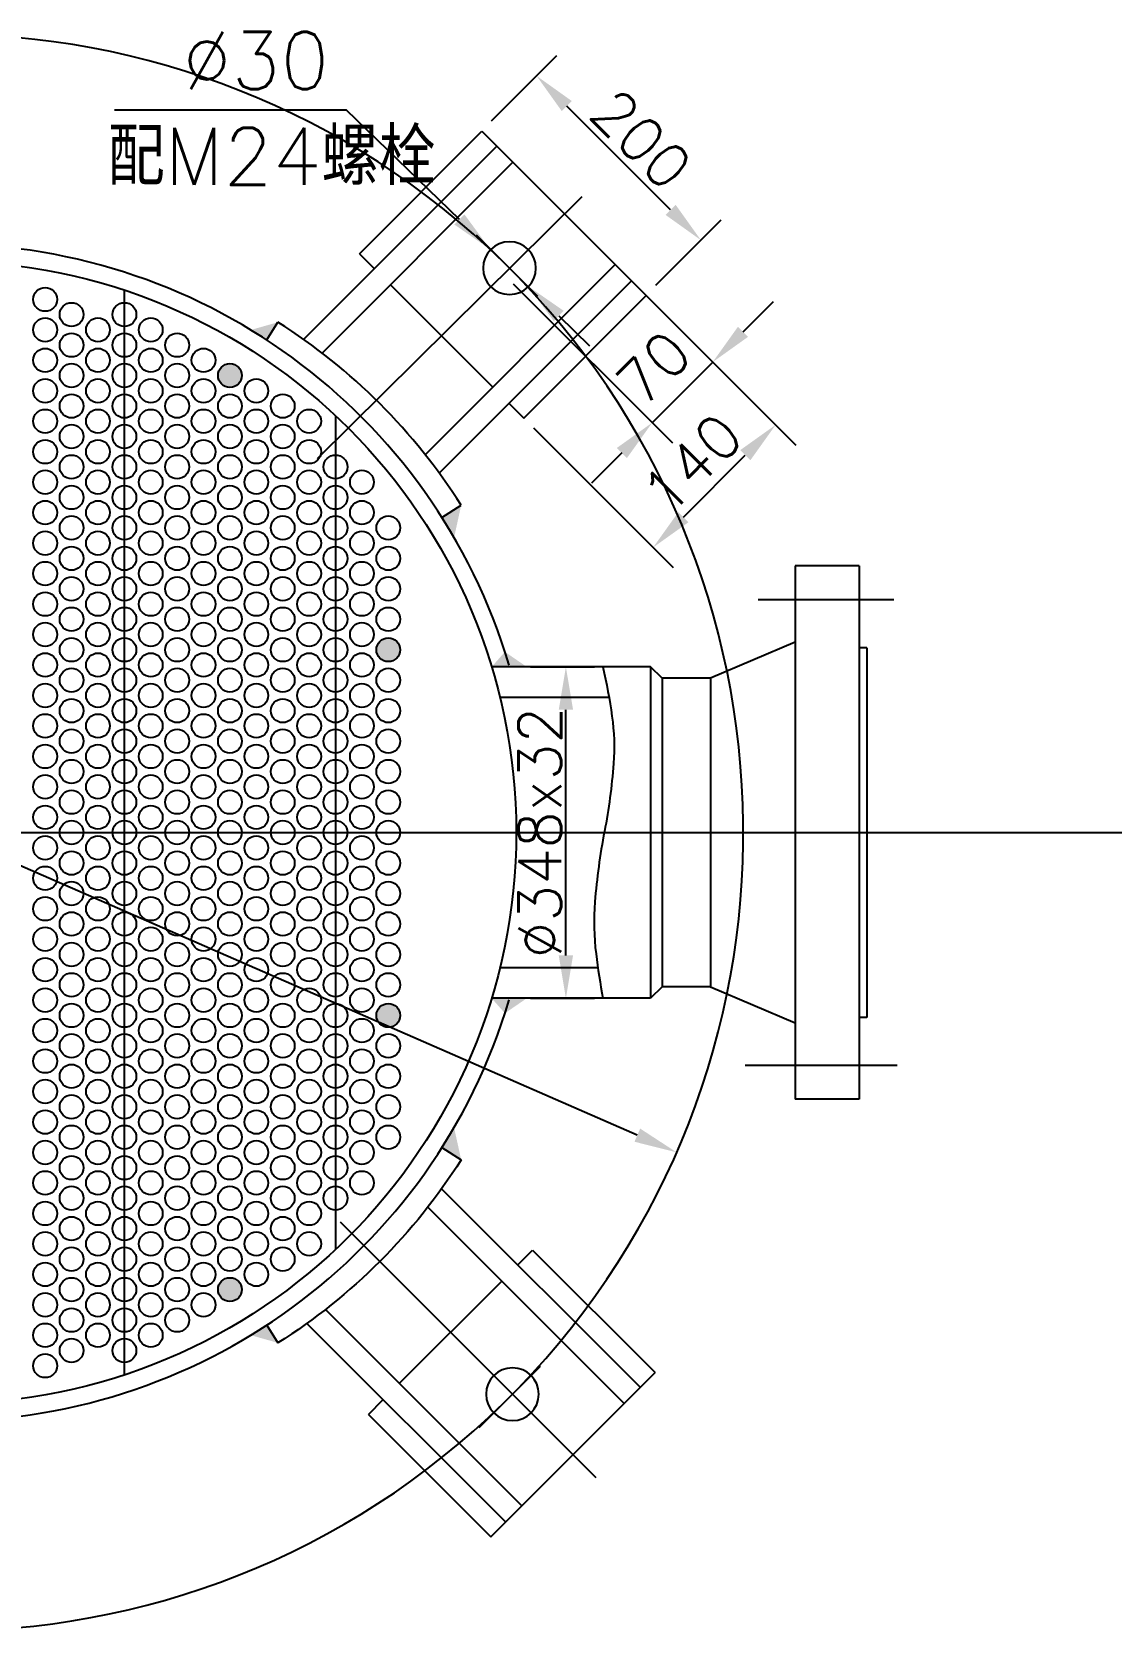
# Model space of a CAD drawing. Extents: x 49444 to 186345, y 41039 to 59803.
# Drawn here: x 79864 to 80997, y 47663 to 49342 of the extents above; entities that cross this region are included whole.
import ezdxf

# ---------------------------------------------------------------- set-up
doc = ezdxf.new("R2010")
doc.units = 0
doc.header["$LTSCALE"] = 60
doc.header["$MEASUREMENT"] = 0
doc.header["$PDMODE"] = 3
doc.header["$PDSIZE"] = 0.001
doc.layers.get('0').update_dxf_attribs({"linetype": 'CONTINUOUS'})
doc.layers.get('DEFPOINTS').update_dxf_attribs({"linetype": 'CONTINUOUS'})
doc.styles.get("Standard").update_dxf_attribs({"font": 'txt.shx', "bigfont": 'hztxt.shx'})
doc.dimstyles.get("Standard").update_dxf_attribs({"dimtxt": 0.18, "dimasz": 0.18, "dimexe": 0.18, "dimexo": 0.0625, "dimgap": 0.09, "dimtad": 0, "dimtih": 1, "dimtoh": 1, "dimdec": 4, "dimzin": 0, "dimdsep": 46, "dimtxsty": 'Standard', "dimcen": 0.09, "dimadec": 0, "dimazin": 0, "dimtfac": 1, "dimtdec": 4, "dimtofl": 0, "dimtmove": 0, "dimatfit": 3, "dimfxl": 0, "dimtolj": 1, "dimtzin": 0, "dimarcsym": 0})
doc.dimstyles.new('STANDARD$0', dxfattribs={"dimtxt": 3, "dimasz": 3, "dimexe": 2, "dimexo": 1, "dimgap": 0.5, "dimtad": 1, "dimdec": 0, "dimzin": 0, "dimdsep": 46, "dimtxsty": 'Standard', "dimcen": 1, "dimclrd": 256, "dimclre": 256, "dimclrt": 256, "dimadec": 0, "dimazin": 0, "dimtfac": 1.5, "dimtdec": 3, "dimtix": 1, "dimtmove": 0, "dimatfit": 2, "dimfxl": 0, "dimtolj": 1, "dimarcsym": 0})

# ---------------------------------------------------------------- blocks, each defined once
blk = doc.blocks.new('*D51')
at = {"lineweight": -2}
for p, q in [((80387.4, 48675.2), (80454.6, 48675.2)), ((80424.6, 48372.2), (80424.6, 48630.2)), ((80387.4, 48327.2), (80454.6, 48327.2))]:
    blk.add_line(p, q, dxfattribs=at)
for points in [[(80417.1, 48630.2), (80432.1, 48630.2), (80424.6, 48675.2)], [(80417.1, 48372.2), (80432.1, 48372.2), (80424.6, 48327.2)]]:
    blk.add_solid(points)
at = {"layer": 'DEFPOINTS', "color": 0}
for p in [(80372.4, 48675.2), (80424.6, 48675.2), (80372.4, 48327.2)]:
    blk.add_point(p, dxfattribs=at)
at = {"insert": (80397.3, 48501.2), "char_height": 45, "attachment_point": 5, "rotation": 90}
blk.add_mtext('\\A1;%%c348x32', dxfattribs=at)
blk = doc.blocks.new('*D38')
at = {"lineweight": -2}
for p, q in [((80432.9, 49141.3), (80600, 48974.2)), ((80369.2, 49077.7), (80536.4, 48910.5)), ((80610.6, 49027.2), (80642.5, 49059)), ((80515.2, 48931.7), (80578.8, 48995.4)), ((80483.4, 48899.9), (80451.5, 48868.1))]:
    blk.add_line(p, q, dxfattribs=at)
for points in [[(80605.3, 49032.5), (80615.9, 49021.9), (80578.8, 48995.4)], [(80478.1, 48905.2), (80488.7, 48894.6), (80515.2, 48931.7)]]:
    blk.add_solid(points)
at = {"layer": 'DEFPOINTS', "color": 0}
for p in [(80422.3, 49151.9), (80358.6, 49088.3), (80578.8, 48995.4)]:
    blk.add_point(p, dxfattribs=at)
at = {"insert": (80516.7, 48989.1), "char_height": 45, "attachment_point": 5, "rotation": 45}
blk.add_mtext('\\A1;70', dxfattribs=at)
blk = doc.blocks.new('*D37')
at = {"lineweight": -2}
for p, q in [((80519.1, 49055.1), (80666, 48908.2)), ((80390.5, 48926.4), (80537.4, 48779.5)), ((80548, 48832.5), (80613, 48897.6))]:
    blk.add_line(p, q, dxfattribs=at)
for points in [[(80607.7, 48902.9), (80618.3, 48892.3), (80644.8, 48929.4)], [(80542.7, 48837.8), (80553.3, 48827.2), (80516.2, 48800.7)]]:
    blk.add_solid(points)
at = {"layer": 'DEFPOINTS', "color": 0}
for p in [(80508.5, 49065.7), (80379.9, 48937), (80644.8, 48929.4)]:
    blk.add_point(p, dxfattribs=at)
at = {"insert": (80557.1, 48888.8), "char_height": 45, "attachment_point": 5, "rotation": 45}
blk.add_mtext('\\A1;140', dxfattribs=at)
blk = doc.blocks.new('*D65')
at = {"lineweight": -2}
for p, q in [((80346.6, 49248.8), (80415, 49317.2)), ((80534.5, 49155.3), (80425.6, 49264.2)), ((80519.1, 49076.3), (80587.6, 49144.7))]:
    blk.add_line(p, q, dxfattribs=at)
for points in [[(80430.9, 49269.5), (80420.3, 49258.9), (80393.8, 49296)], [(80539.8, 49160.6), (80529.2, 49150), (80566.3, 49123.5)]]:
    blk.add_solid(points)
at = {"layer": 'DEFPOINTS', "color": 0}
for p in [(80393.8, 49296), (80336, 49238.2), (80508.5, 49065.7)]:
    blk.add_point(p, dxfattribs=at)
at = {"insert": (80503.7, 49229.3), "char_height": 45, "attachment_point": 5, "rotation": 315}
blk.add_mtext('\\A1;200', dxfattribs=at)
blk = doc.blocks.new('*D50')
at = {"color": 0, "lineweight": -2}
for p, q in [((79045.3, 48818.8), (79061, 48812)), ((80499.6, 48183.4), (79164.8, 48766.6))]:
    blk.add_line(p, q, dxfattribs=at)
at = {"color": 0}
for points in [[(79048.3, 48825.7), (79042.3, 48812), (79004, 48836.9)], [(80502.6, 48190.3), (80496.6, 48176.5), (80540.8, 48165.4)]]:
    blk.add_solid(points, dxfattribs=at)
at = {"layer": 'DEFPOINTS', "color": 0}
for p in [(79004, 48836.9), (80540.8, 48165.4)]:
    blk.add_point(p, dxfattribs=at)
at = {"color": 0, "insert": (79112.9, 48789.3), "char_height": 45, "attachment_point": 5, "rotation": 336.398}
blk.add_mtext('\\A1;%%c1713', dxfattribs=at)

msp = doc.modelspace()

# ---------------------------------------------------------------- hatches: boundary and pattern name
for points in [[(80059.34366, 48981.229023, 1), (80084.342402, 48981.229023, 1)], [(80059.34366, 48021.215827, -1), (80084.342402, 48021.215827, -1)]]:
    msp.add_hatch(color=256).paths.add_polyline_path(points)
h = msp.add_hatch(color=256)
h.paths.add_polyline_path([(80225.62125, 48309.221881, -1), (80250.619991, 48309.221881, -1)])
h.paths.add_polyline_path([(80225.62125, 48693.225693, -1), (80250.619991, 48693.225693, -1)])

# ---------------------------------------------------------------- linework, layer by layer
for p, q in [((80194.392157, 49259.980227), (79950.553855, 49259.980227)), ((80312.75554, 49145.187362), (80194.392157, 49259.980227)), ((80163.712327, 48894.041598), (80441.773636, 49169.385607)), ((80330.544878, 49128.861224), (80394.676416, 49064.729687)), ((79960.991165, 47931.618638), (79960.991165, 49070.826212)), ((80417.035885, 49043.833394), (80449.305249, 49012.469592)), ((80182.694688, 48939.03982), (80182.694688, 48063.405029)), ((80665.424144, 48781.222425), (80665.424144, 48221.222425)), ((80732.424144, 48781.222425), (80665.424144, 48781.222425)), ((80732.424144, 48781.222425), (80732.424144, 48221.222425)), ((80768.791517, 48745.722425), (80626.539941, 48745.722425)), ((80740.424144, 48695.406577), (80732.424144, 48695.406577)), ((80740.424144, 48695.406577), (80740.424144, 48307.038272)), ((80513.502748, 48675.222425), (80346.645345, 48675.222425)), ((80525.543637, 48663.222425), (80513.502748, 48675.222425)), ((80513.502748, 48675.222425), (80513.502748, 48327.222425)), ((80576.424144, 48663.222425), (80525.543637, 48663.222425)), ((80525.543637, 48663.222425), (80525.543637, 48339.222425)), ((80469.88841, 48643.222425), (80355.383823, 48643.222425)), ((78883.634574, 48501.222425), (80755.093562, 48501.222425)), ((80740.093562, 48501.222425), (81022.710604, 48501.222425)), ((80458.153382, 48359.222425), (80355.383823, 48359.222425)), ((80525.543637, 48339.222425), (80513.502748, 48327.222425)), ((80576.424144, 48339.222425), (80525.543637, 48339.222425)), ((80513.502748, 48327.222425), (80346.645345, 48327.222425)), ((80740.424144, 48307.038272), (80732.424144, 48307.038272)), ((80772.261052, 48256.722425), (80612.661801, 48256.722425)), ((80732.424144, 48221.222425), (80665.424144, 48221.222425)), ((80187.478132, 48092.31203), (80455.942164, 47823.847998)), ((80333.622886, 47876.497977), (80397.754423, 47940.629514))]:
    msp.add_line(p, q)
for points in [[(80207.816653, 49109.05901), (80336.483983, 49237.72634)], [(80336.483983, 49237.72634), (80509.018033, 49065.192275)], [(80149.120128, 49019.249784), (80352.040333, 49222.16999)], [(80168.642552, 49004.831078), (80369.010898, 49205.199425)], [(80207.816653, 49109.05901), (80223.373003, 49093.50266)], [(80276.895483, 48898.123553), (80476.491133, 49097.71919)], [(80240.343568, 49076.532095), (80347.823803, 48969.05186)], [(80291.563887, 48878.850829), (80493.461683, 49080.748625)], [(80380.350718, 48936.524945), (80509.018033, 49065.192275)], [(80110.479581, 49018.570174), (80122.301777, 49037.231788)], [(80364.794368, 48952.081295), (80380.350718, 48936.524945)], [(80294.372942, 48832.129693), (80314.641002, 48844.982938)], [(80665.424144, 48701.222425), (80576.424144, 48663.222425), (80576.424144, 48339.222425), (80665.424144, 48301.222425)], [(80294.372942, 48170.315156), (80314.641002, 48157.461911)], [(80294.109075, 48127.102459), (80502.807838, 47918.403695)], [(80279.560933, 48107.709449), (80485.837273, 47901.43313)], [(80374.140508, 48047.071025), (80389.696858, 48062.627375)], [(80389.696858, 48062.627375), (80518.364173, 47933.960045)], [(80249.689708, 47922.620225), (80357.169943, 48030.10046)], [(80172.053575, 48000.256358), (80378.357038, 47793.952895)], [(80110.479581, 47983.874675), (80122.301777, 47965.213061)], [(80152.651805, 47985.716991), (80361.386473, 47776.982345)], [(80345.830123, 47761.425995), (80518.364173, 47933.960045)], [(80217.162793, 47890.09331), (80232.719143, 47905.64966)], [(80217.162793, 47890.09331), (80345.830123, 47761.425995)]]:
    msp.add_lwpolyline(points)
for points in [[(80393.089611, 49094.026579, 1), (80337.669471, 49094.026579, 1)], [(80396.167618, 47911.33262, 1), (80340.747478, 47911.33262, 1)]]:
    msp.add_lwpolyline(points, format="xyb", close=True)
for points in [[(80314.641002, 48844.982923, 0.110685), (80122.301777, 49037.231788, 1.006105)], [(80463.526464, 48675.222425, -0.0206177667), (80472.964714, 48623.537365, -0.0534693453), (80474.589425, 48573.646788, -0.0292349507), (80465.064486, 48502.310317, 0.0282279367), (80455.051674, 48428.453233, 0.0499285428), (80456.225824, 48373.76488, 0.0169246297), (80463.502377, 48327.222425)], [(80314.641002, 48157.461926, -0.110685), (80122.301777, 47965.213061, -1.006105)]]:
    msp.add_lwpolyline(points, format="xyb")
for centre, radius in [((79772.424133, 48501.222425), 600.005), ((79877.851112, 49061.229564), 12.499371), ((79905.562717, 49045.227528), 12.499371), ((79960.991165, 49045.227528), 12.499371), ((79877.851112, 49029.227797), 12.499371), ((79933.276836, 49029.227797), 12.499371), ((79988.702769, 49029.227797), 12.499371), ((79905.562717, 49013.228066), 12.499371), ((79960.991165, 49013.228066), 12.499371), ((80016.417098, 49013.228066), 12.499371), ((79877.851112, 48997.228544), 12.499371), ((79933.276836, 48997.228544), 12.499371), ((79988.702769, 48997.228544), 12.499371), ((80044.128702, 48997.228544), 12.499371), ((79905.562717, 48981.229023), 12.499371), ((79960.991165, 48981.229023), 12.499371), ((80016.417098, 48981.229023), 12.499371), ((80071.843031, 48981.229023), 12.499371), ((79877.851112, 48965.226777), 12.499371), ((79933.276836, 48965.226777), 12.499371), ((79988.702769, 48965.226777), 12.499371), ((80044.128702, 48965.226777), 12.499371), ((80099.554635, 48965.226777), 12.499371), ((79905.562717, 48949.227046), 12.499371), ((79960.991165, 48949.227046), 12.499371), ((80016.417098, 48949.227046), 12.499371), ((80071.843031, 48949.227046), 12.499371), ((80127.268964, 48949.227046), 12.499371), ((79877.851112, 48933.227525), 12.499371), ((79933.276836, 48933.227525), 12.499371), ((79988.702769, 48933.227525), 12.499371), ((80044.128702, 48933.227525), 12.499371), ((80099.554635, 48933.227525), 12.499371), ((80154.980568, 48933.227525), 12.499371), ((79905.562717, 48917.228003), 12.499371), ((79960.991165, 48917.228003), 12.499371), ((80016.417098, 48917.228003), 12.499371), ((80071.843031, 48917.228003), 12.499371), ((80127.268964, 48917.228003), 12.499371), ((79877.851112, 48901.228272), 12.499371), ((79933.276836, 48901.228272), 12.499371), ((79988.702769, 48901.228272), 12.499371), ((80044.128702, 48901.228272), 12.499371), ((80099.554635, 48901.228272), 12.499371), ((80154.980568, 48901.228272), 12.499371), ((79905.562717, 48885.226236), 12.499371), ((79960.991165, 48885.226236), 12.499371), ((80016.417098, 48885.226236), 12.499371), ((80071.843031, 48885.226236), 12.499371), ((80127.268964, 48885.226236), 12.499371), ((80182.694688, 48885.226236), 12.499371), ((79877.851112, 48869.226505), 12.499371), ((79933.276836, 48869.226505), 12.499371), ((79988.702769, 48869.226505), 12.499371), ((80044.128702, 48869.226505), 12.499371), ((80099.554635, 48869.226505), 12.499371), ((80154.980568, 48869.226505), 12.499371), ((80210.409016, 48869.226505), 12.499371), ((79905.562717, 48853.226774), 12.499371), ((79960.991165, 48853.226774), 12.499371), ((80016.417098, 48853.226774), 12.499371), ((80071.843031, 48853.226774), 12.499371), ((80127.268964, 48853.226774), 12.499371), ((80182.694688, 48853.226774), 12.499371), ((79877.851112, 48837.227253), 12.499371), ((79933.276836, 48837.227253), 12.499371), ((79988.702769, 48837.227253), 12.499371), ((80044.128702, 48837.227253), 12.499371), ((80099.554635, 48837.227253), 12.499371), ((80154.980568, 48837.227253), 12.499371), ((80210.409016, 48837.227253), 12.499371), ((79905.562717, 48821.227732), 12.499371), ((79960.991165, 48821.227732), 12.499371), ((80016.417098, 48821.227732), 12.499371), ((80071.843031, 48821.227732), 12.499371), ((80127.268964, 48821.227732), 12.499371), ((80182.694688, 48821.227732), 12.499371), ((80238.120621, 48821.227732), 12.499371), ((79877.851112, 48805.225486), 12.499371), ((79933.276836, 48805.225486), 12.499371), ((79988.702769, 48805.225486), 12.499371), ((80044.128702, 48805.225486), 12.499371), ((80099.554635, 48805.225486), 12.499371), ((80154.980568, 48805.225486), 12.499371), ((80210.409016, 48805.225486), 12.499371), ((79905.562717, 48789.225755), 12.499371), ((79960.991165, 48789.225755), 12.499371), ((80016.417098, 48789.225755), 12.499371), ((80071.843031, 48789.225755), 12.499371), ((80127.268964, 48789.225755), 12.499371), ((80182.694688, 48789.225755), 12.499371), ((80238.120621, 48789.225755), 12.499371), ((79877.851112, 48773.226234), 12.499371), ((79933.276836, 48773.226234), 12.499371), ((79988.702769, 48773.226234), 12.499371), ((80044.128702, 48773.226234), 12.499371), ((80099.554635, 48773.226234), 12.499371), ((80154.980568, 48773.226234), 12.499371), ((80210.409016, 48773.226234), 12.499371), ((79905.562717, 48757.226712), 12.499371), ((79960.991165, 48757.226712), 12.499371), ((80016.417098, 48757.226712), 12.499371), ((80071.843031, 48757.226712), 12.499371), ((80127.268964, 48757.226712), 12.499371), ((80182.694688, 48757.226712), 12.499371), ((80238.120621, 48757.226712), 12.499371), ((79877.851112, 48741.224466), 12.499371), ((79933.276836, 48741.224466), 12.499371), ((79988.702769, 48741.224466), 12.499371), ((80044.128702, 48741.224466), 12.499371), ((80099.554635, 48741.224466), 12.499371), ((80154.980568, 48741.224466), 12.499371), ((80210.409016, 48741.224466), 12.499371), ((79877.851112, 48709.225214), 12.499371), ((79905.562717, 48725.224736), 12.499371), ((79933.276836, 48709.225214), 12.499371), ((79960.991165, 48725.224736), 12.499371), ((79988.702769, 48709.225214), 12.499371), ((80016.417098, 48725.224736), 12.499371), ((80044.128702, 48709.225214), 12.499371), ((80071.843031, 48725.224736), 12.499371), ((80099.554635, 48709.225214), 12.499371), ((80127.268964, 48725.224736), 12.499371), ((80154.980568, 48709.225214), 12.499371), ((80182.694688, 48725.224736), 12.499371), ((80210.409016, 48709.225214), 12.499371), ((80238.120621, 48725.224736), 12.499371), ((79905.562717, 48693.225693), 12.499371), ((79960.991165, 48693.225693), 12.499371), ((80016.417098, 48693.225693), 12.499371), ((80071.843031, 48693.225693), 12.499371), ((80127.268964, 48693.225693), 12.499371), ((80182.694688, 48693.225693), 12.499371), ((80238.120621, 48693.225693), 12.499371), ((79877.851112, 48677.225962), 12.499371), ((79933.276836, 48677.225962), 12.499371), ((79988.702769, 48677.225962), 12.499371), ((80044.128702, 48677.225962), 12.499371), ((80099.554635, 48677.225962), 12.499371), ((80154.980568, 48677.225962), 12.499371), ((80210.409016, 48677.225962), 12.499371), ((79905.562717, 48661.223716), 12.499371), ((79960.991165, 48661.223716), 12.499371), ((80016.417098, 48661.223716), 12.499371), ((80071.843031, 48661.223716), 12.499371), ((80127.268964, 48661.223716), 12.499371), ((80182.694688, 48661.223716), 12.499371), ((80238.120621, 48661.223716), 12.499371), ((79877.851112, 48645.224195), 12.499371), ((79933.276836, 48645.224195), 12.499371), ((79988.702769, 48645.224195), 12.499371), ((80044.128702, 48645.224195), 12.499371), ((80099.554635, 48645.224195), 12.499371), ((80154.980568, 48645.224195), 12.499371), ((80210.409016, 48645.224195), 12.499371), ((79905.562717, 48629.224464), 12.499371), ((79960.991165, 48629.224464), 12.499371), ((80016.417098, 48629.224464), 12.499371), ((80071.843031, 48629.224464), 12.499371), ((80127.268964, 48629.224464), 12.499371), ((80182.694688, 48629.224464), 12.499371), ((80238.120621, 48629.224464), 12.499371), ((79877.851112, 48613.224942), 12.499371), ((79933.276836, 48613.224942), 12.499371), ((79988.702769, 48613.224942), 12.499371), ((80044.128702, 48613.224942), 12.499371), ((80099.554635, 48613.224942), 12.499371), ((80154.980568, 48613.224942), 12.499371), ((80210.409016, 48613.224942), 12.499371), ((79905.562717, 48597.225211), 12.499371), ((79960.991165, 48597.225211), 12.499371), ((80016.417098, 48597.225211), 12.499371), ((80071.843031, 48597.225211), 12.499371), ((80127.268964, 48597.225211), 12.499371), ((80182.694688, 48597.225211), 12.499371), ((80238.120621, 48597.225211), 12.499371), ((79877.851112, 48581.223175), 12.499371), ((79933.276836, 48581.223175), 12.499371), ((79988.702769, 48581.223175), 12.499371), ((80044.128702, 48581.223175), 12.499371), ((80099.554635, 48581.223175), 12.499371), ((80154.980568, 48581.223175), 12.499371), ((80210.409016, 48581.223175), 12.499371), ((79905.562717, 48565.223444), 12.499371), ((79960.991165, 48565.223444), 12.499371), ((80016.417098, 48565.223444), 12.499371), ((80071.843031, 48565.223444), 12.499371), ((80127.268964, 48565.223444), 12.499371), ((80182.694688, 48565.223444), 12.499371), ((80238.120621, 48565.223444), 12.499371), ((79877.851112, 48549.223713), 12.499371), ((79933.276836, 48549.223713), 12.499371), ((79988.702769, 48549.223713), 12.499371), ((80044.128702, 48549.223713), 12.499371), ((80099.554635, 48549.223713), 12.499371), ((80154.980568, 48549.223713), 12.499371), ((80210.409016, 48549.223713), 12.499371), ((79905.562717, 48533.224192), 12.499371), ((79960.991165, 48533.224192), 12.499371), ((80016.417098, 48533.224192), 12.499371), ((80071.843031, 48533.224192), 12.499371), ((80127.268964, 48533.224192), 12.499371), ((80182.694688, 48533.224192), 12.499371), ((80238.120621, 48533.224192), 12.499371), ((79877.851112, 48517.222156), 12.499371), ((79933.276836, 48517.222156), 12.499371), ((79988.702769, 48517.222156), 12.499371), ((80044.128702, 48517.222156), 12.499371), ((80099.554635, 48517.222156), 12.499371), ((80154.980568, 48517.222156), 12.499371), ((80210.409016, 48517.222156), 12.499371), ((79905.562717, 48501.222425), 12.499371), ((79960.991165, 48501.222425), 12.499371), ((80016.417098, 48501.222425), 12.499371), ((80071.843031, 48501.222425), 12.499371), ((80127.268964, 48501.222425), 12.499371), ((80182.694688, 48501.222425), 12.499371), ((80238.120621, 48501.222425), 12.499371), ((79877.851112, 48485.222694), 12.499371), ((79933.276836, 48485.222694), 12.499371), ((79988.702769, 48485.222694), 12.499371), ((80044.128702, 48485.222694), 12.499371), ((80099.554635, 48485.222694), 12.499371), ((80154.980568, 48485.222694), 12.499371), ((80210.409016, 48485.222694), 12.499371), ((79905.562717, 48469.223172), 12.499371), ((79960.991165, 48469.223172), 12.499371), ((80016.417098, 48469.223172), 12.499371), ((80071.843031, 48469.223172), 12.499371), ((80127.268964, 48469.223172), 12.499371), ((80182.694688, 48469.223172), 12.499371), ((80238.120621, 48469.223172), 12.499371), ((79877.851112, 48453.223651), 12.499371), ((79933.276836, 48453.223651), 12.499371), ((79988.702769, 48453.223651), 12.499371), ((80044.128702, 48453.223651), 12.499371), ((80099.554635, 48453.223651), 12.499371), ((80154.980568, 48453.223651), 12.499371), ((80210.409016, 48453.223651), 12.499371), ((79905.562717, 48437.221405), 12.499371), ((79960.991165, 48437.221405), 12.499371), ((80016.417098, 48437.221405), 12.499371), ((80071.843031, 48437.221405), 12.499371), ((80127.268964, 48437.221405), 12.499371), ((80182.694688, 48437.221405), 12.499371), ((80238.120621, 48437.221405), 12.499371), ((79877.851112, 48421.221674), 12.499371), ((79933.276836, 48421.221674), 12.499371), ((79988.702769, 48421.221674), 12.499371), ((80044.128702, 48421.221674), 12.499371), ((80099.554635, 48421.221674), 12.499371), ((80154.980568, 48421.221674), 12.499371), ((80210.409016, 48421.221674), 12.499371), ((79905.562717, 48405.222153), 12.499371), ((79960.991165, 48405.222153), 12.499371), ((80016.417098, 48405.222153), 12.499371), ((80071.843031, 48405.222153), 12.499371), ((80127.268964, 48405.222153), 12.499371), ((80182.694688, 48405.222153), 12.499371), ((80238.120621, 48405.222153), 12.499371), ((79877.851112, 48389.222422), 12.499371), ((79905.562717, 48373.2229), 12.499371), ((79933.276836, 48389.222422), 12.499371), ((79960.991165, 48373.2229), 12.499371), ((79988.702769, 48389.222422), 12.499371), ((80016.417098, 48373.2229), 12.499371), ((80044.128702, 48389.222422), 12.499371), ((80071.843031, 48373.2229), 12.499371), ((80099.554635, 48389.222422), 12.499371), ((80127.268964, 48373.2229), 12.499371), ((80154.980568, 48389.222422), 12.499371), ((80182.694688, 48373.2229), 12.499371), ((80210.409016, 48389.222422), 12.499371), ((80238.120621, 48373.2229), 12.499371), ((79877.851112, 48357.220655), 12.499371), ((79933.276836, 48357.220655), 12.499371), ((79988.702769, 48357.220655), 12.499371), ((80044.128702, 48357.220655), 12.499371), ((80099.554635, 48357.220655), 12.499371), ((80154.980568, 48357.220655), 12.499371), ((80210.409016, 48357.220655), 12.499371), ((79905.562717, 48341.221133), 12.499371), ((79960.991165, 48341.221133), 12.499371), ((80016.417098, 48341.221133), 12.499371), ((80071.843031, 48341.221133), 12.499371), ((80127.268964, 48341.221133), 12.499371), ((80182.694688, 48341.221133), 12.499371), ((80238.120621, 48341.221133), 12.499371), ((79877.851112, 48325.221402), 12.499371), ((79933.276836, 48325.221402), 12.499371), ((79988.702769, 48325.221402), 12.499371), ((80044.128702, 48325.221402), 12.499371), ((80099.554635, 48325.221402), 12.499371), ((80154.980568, 48325.221402), 12.499371), ((80210.409016, 48325.221402), 12.499371), ((79905.562717, 48309.221881), 12.499371), ((79960.991165, 48309.221881), 12.499371), ((80016.417098, 48309.221881), 12.499371), ((80071.843031, 48309.221881), 12.499371), ((80127.268964, 48309.221881), 12.499371), ((80182.694688, 48309.221881), 12.499371), ((80238.120621, 48309.221881), 12.499371), ((79877.851112, 48293.219635), 12.499371), ((79933.276836, 48293.219635), 12.499371), ((79988.702769, 48293.219635), 12.499371), ((80044.128702, 48293.219635), 12.499371), ((80099.554635, 48293.219635), 12.499371), ((80154.980568, 48293.219635), 12.499371), ((80210.409016, 48293.219635), 12.499371), ((79905.562717, 48277.220114), 12.499371), ((79960.991165, 48277.220114), 12.499371), ((80016.417098, 48277.220114), 12.499371), ((80071.843031, 48277.220114), 12.499371), ((80127.268964, 48277.220114), 12.499371), ((80182.694688, 48277.220114), 12.499371), ((80238.120621, 48277.220114), 12.499371), ((79877.851112, 48261.220383), 12.499371), ((79933.276836, 48261.220383), 12.499371), ((79988.702769, 48261.220383), 12.499371), ((80044.128702, 48261.220383), 12.499371), ((80099.554635, 48261.220383), 12.499371), ((80154.980568, 48261.220383), 12.499371), ((80210.409016, 48261.220383), 12.499371), ((79905.562717, 48245.220862), 12.499371), ((79960.991165, 48245.220862), 12.499371), ((80016.417098, 48245.220862), 12.499371), ((80071.843031, 48245.220862), 12.499371), ((80127.268964, 48245.220862), 12.499371), ((80182.694688, 48245.220862), 12.499371), ((80238.120621, 48245.220862), 12.499371), ((79877.851112, 48229.221131), 12.499371), ((79933.276836, 48229.221131), 12.499371), ((79988.702769, 48229.221131), 12.499371), ((80044.128702, 48229.221131), 12.499371), ((80099.554635, 48229.221131), 12.499371), ((80154.980568, 48229.221131), 12.499371), ((80210.409016, 48229.221131), 12.499371), ((79905.562717, 48213.218885), 12.499371), ((79960.991165, 48213.218885), 12.499371), ((80016.417098, 48213.218885), 12.499371), ((80071.843031, 48213.218885), 12.499371), ((80127.268964, 48213.218885), 12.499371), ((80182.694688, 48213.218885), 12.499371), ((80238.120621, 48213.218885), 12.499371), ((79877.851112, 48197.219363), 12.499371), ((79933.276836, 48197.219363), 12.499371), ((79988.702769, 48197.219363), 12.499371), ((80044.128702, 48197.219363), 12.499371), ((80099.554635, 48197.219363), 12.499371), ((80154.980568, 48197.219363), 12.499371), ((80210.409016, 48197.219363), 12.499371), ((79905.562717, 48181.219632), 12.499371), ((79960.991165, 48181.219632), 12.499371), ((80016.417098, 48181.219632), 12.499371), ((80071.843031, 48181.219632), 12.499371), ((80127.268964, 48181.219632), 12.499371), ((80182.694688, 48181.219632), 12.499371), ((80238.120621, 48181.219632), 12.499371), ((79877.851112, 48165.220111), 12.499371), ((79933.276836, 48165.220111), 12.499371), ((79988.702769, 48165.220111), 12.499371), ((80044.128702, 48165.220111), 12.499371), ((80099.554635, 48165.220111), 12.499371), ((80154.980568, 48165.220111), 12.499371), ((80210.409016, 48165.220111), 12.499371), ((79905.562717, 48149.22059), 12.499371), ((79960.991165, 48149.22059), 12.499371), ((80016.417098, 48149.22059), 12.499371), ((80071.843031, 48149.22059), 12.499371), ((80127.268964, 48149.22059), 12.499371), ((80182.694688, 48149.22059), 12.499371), ((79877.851112, 48133.218344), 12.499371), ((79933.276836, 48133.218344), 12.499371), ((79988.702769, 48133.218344), 12.499371), ((80044.128702, 48133.218344), 12.499371), ((80099.554635, 48133.218344), 12.499371), ((80154.980568, 48133.218344), 12.499371), ((80210.409016, 48133.218344), 12.499371), ((79905.562717, 48117.218613), 12.499371), ((79960.991165, 48117.218613), 12.499371), ((80016.417098, 48117.218613), 12.499371), ((80071.843031, 48117.218613), 12.499371), ((80127.268964, 48117.218613), 12.499371), ((80182.694688, 48117.218613), 12.499371), ((79877.851112, 48101.219092), 12.499371), ((79933.276836, 48101.219092), 12.499371), ((79988.702769, 48101.219092), 12.499371), ((80044.128702, 48101.219092), 12.499371), ((80099.554635, 48101.219092), 12.499371), ((80154.980568, 48101.219092), 12.499371), ((79905.562717, 48085.216846), 12.499371), ((79960.991165, 48085.216846), 12.499371), ((80016.417098, 48085.216846), 12.499371), ((80071.843031, 48085.216846), 12.499371), ((80127.268964, 48085.216846), 12.499371), ((79877.851112, 48069.217325), 12.499371), ((79933.276836, 48069.217325), 12.499371), ((79988.702769, 48069.217325), 12.499371), ((80044.128702, 48069.217325), 12.499371), ((80099.554635, 48069.217325), 12.499371), ((80154.980568, 48069.217325), 12.499371), ((79877.851112, 48037.218072), 12.499371), ((79905.562717, 48053.217803), 12.499371), ((79933.276836, 48037.218072), 12.499371), ((79960.991165, 48053.217803), 12.499371), ((79988.702769, 48037.218072), 12.499371), ((80016.417098, 48053.217803), 12.499371), ((80044.128702, 48037.218072), 12.499371), ((80071.843031, 48053.217803), 12.499371), ((80099.554635, 48037.218072), 12.499371), ((80127.268964, 48053.217803), 12.499371), ((79905.562717, 48021.215827), 12.499371), ((79960.991165, 48021.215827), 12.499371), ((80016.417098, 48021.215827), 12.499371), ((80071.843031, 48021.215827), 12.499371), ((79877.851112, 48005.216305), 12.499371), ((79933.276836, 48005.216305), 12.499371), ((79988.702769, 48005.216305), 12.499371), ((80044.128702, 48005.216305), 12.499371), ((79905.562717, 47989.216784), 12.499371), ((79960.991165, 47989.216784), 12.499371), ((80016.417098, 47989.216784), 12.499371), ((79877.851112, 47973.217053), 12.499371), ((79933.276836, 47973.217053), 12.499371), ((79988.702769, 47973.217053), 12.499371), ((79905.562717, 47957.217322), 12.499371), ((79960.991165, 47957.217322), 12.499371), ((79877.851112, 47941.215286), 12.499371)]:
    msp.add_circle(centre, radius)
for centre, radius, start, end in [((79772.42413, 48501.132431), 838.522289, 134.951637241, 133.876318306), ((79772.424133, 48501.222425), 618.005, 16.526399102, 165.911070667), ((79772.424133, 48501.222425), 618.005, 194.08894552, 343.473600898)]:
    msp.add_arc(centre, radius, start, end)
for points in [[(80317.982841, 49150.56559), (80307.52824, 49139.809135), (80345.024905, 49113.82356)], [(80422.263185, 49049.211622), (80411.808584, 49038.455167), (80384.76652, 49075.197197)], [(80122.301777, 49037.231788), (80110.227821, 49018.734597), (80093.739262, 49029.130341)], [(80314.641002, 48844.982923), (80294.372942, 48832.129693), (80307.173303, 48811.018333)], [(80346.645345, 48675.222425), (80360.557779, 48691.011218), (80383.568285, 48675.222425)], [(80346.645345, 48327.222425), (80360.557779, 48311.433631), (80383.568285, 48327.222425)], [(80314.641002, 48157.461926), (80294.372942, 48170.315156), (80307.173303, 48191.426517)], [(80122.301777, 47965.213061), (80110.227821, 47983.710253), (80093.739262, 47973.314509)]]:
    msp.add_solid(points)

# ---------------------------------------------------------------- texts
for s, p in [('%%C30', (80021.893288, 49282.074294)), ('配M24螺栓', (79943.362775, 49181.391513))]:
    msp.add_text(s, height=60).set_placement(p)

# ---------------------------------------------------------------- dimensions: what is measured, and where the dimension line sits
for base, p1, p2, angle, text, picture, middle in [((80393.812987, 49296.022968), (80508.534224, 49065.676085), (80336.000159, 49238.210135), 135.000002491, '200', '*D65', (80503.735182, 49229.308922)), ((80578.823845, 48995.386456), (80358.627583, 49088.303498), (80422.267193, 49151.943108), 45, '70', '*D38', (80516.730987, 48989.089307)), ((80644.82183, 48929.388448), (80379.866889, 48937.008759), (80508.534219, 49065.676074), 44.99999666, '140', '*D37', (80557.068972, 48888.757533))]:
    dim = msp.add_linear_dim(base=base, p1=p1, p2=p2, angle=angle, text=text, dimstyle='STANDARD$0', override={"dimscale": 15, "dimgap": 0.1, "dimcen": 3, "dimtdec": 0, "dimtmove": 2, "dimatfit": 3})
    dim.commit()
    dim.dimension.update_dxf_attribs({"geometry": picture, "text_midpoint": middle, "dimtype": 161})
dim = msp.add_diameter_dim_2p(p1=(80540.803129, 48165.40435), p2=(79004.045132, 48836.860511), text='%%c1713', dimstyle='Standard', override={"dimscale": 15, "dimtxt": 3, "dimasz": 3, "dimexe": 2, "dimexo": 1, "dimgap": 0.1, "dimtad": 1, "dimtih": 0, "dimtoh": 0, "dimdec": 0, "dimcen": 3, "dimtdec": 0, "dimtofl": 1, "dimtmove": 2})
dim.commit()
dim.dimension.update_dxf_attribs({"geometry": '*D50', "text_midpoint": (79112.922592, 48789.288648), "dimtype": 163})
dim = msp.add_linear_dim(base=(80424.648195, 48675.222425), p1=(80372.424144, 48327.222425), p2=(80372.424144, 48675.222425), angle=90, text='%%c348x32', dimstyle='STANDARD$0', override={"dimscale": 15, "dimgap": 0.1, "dimcen": 3, "dimtdec": 0, "dimtmove": 2, "dimatfit": 3})
dim.commit()
dim.dimension.update_dxf_attribs({"geometry": '*D51', "text_midpoint": (80397.273195, 48501.222425)})

doc.saveas('drawing.dxf')
